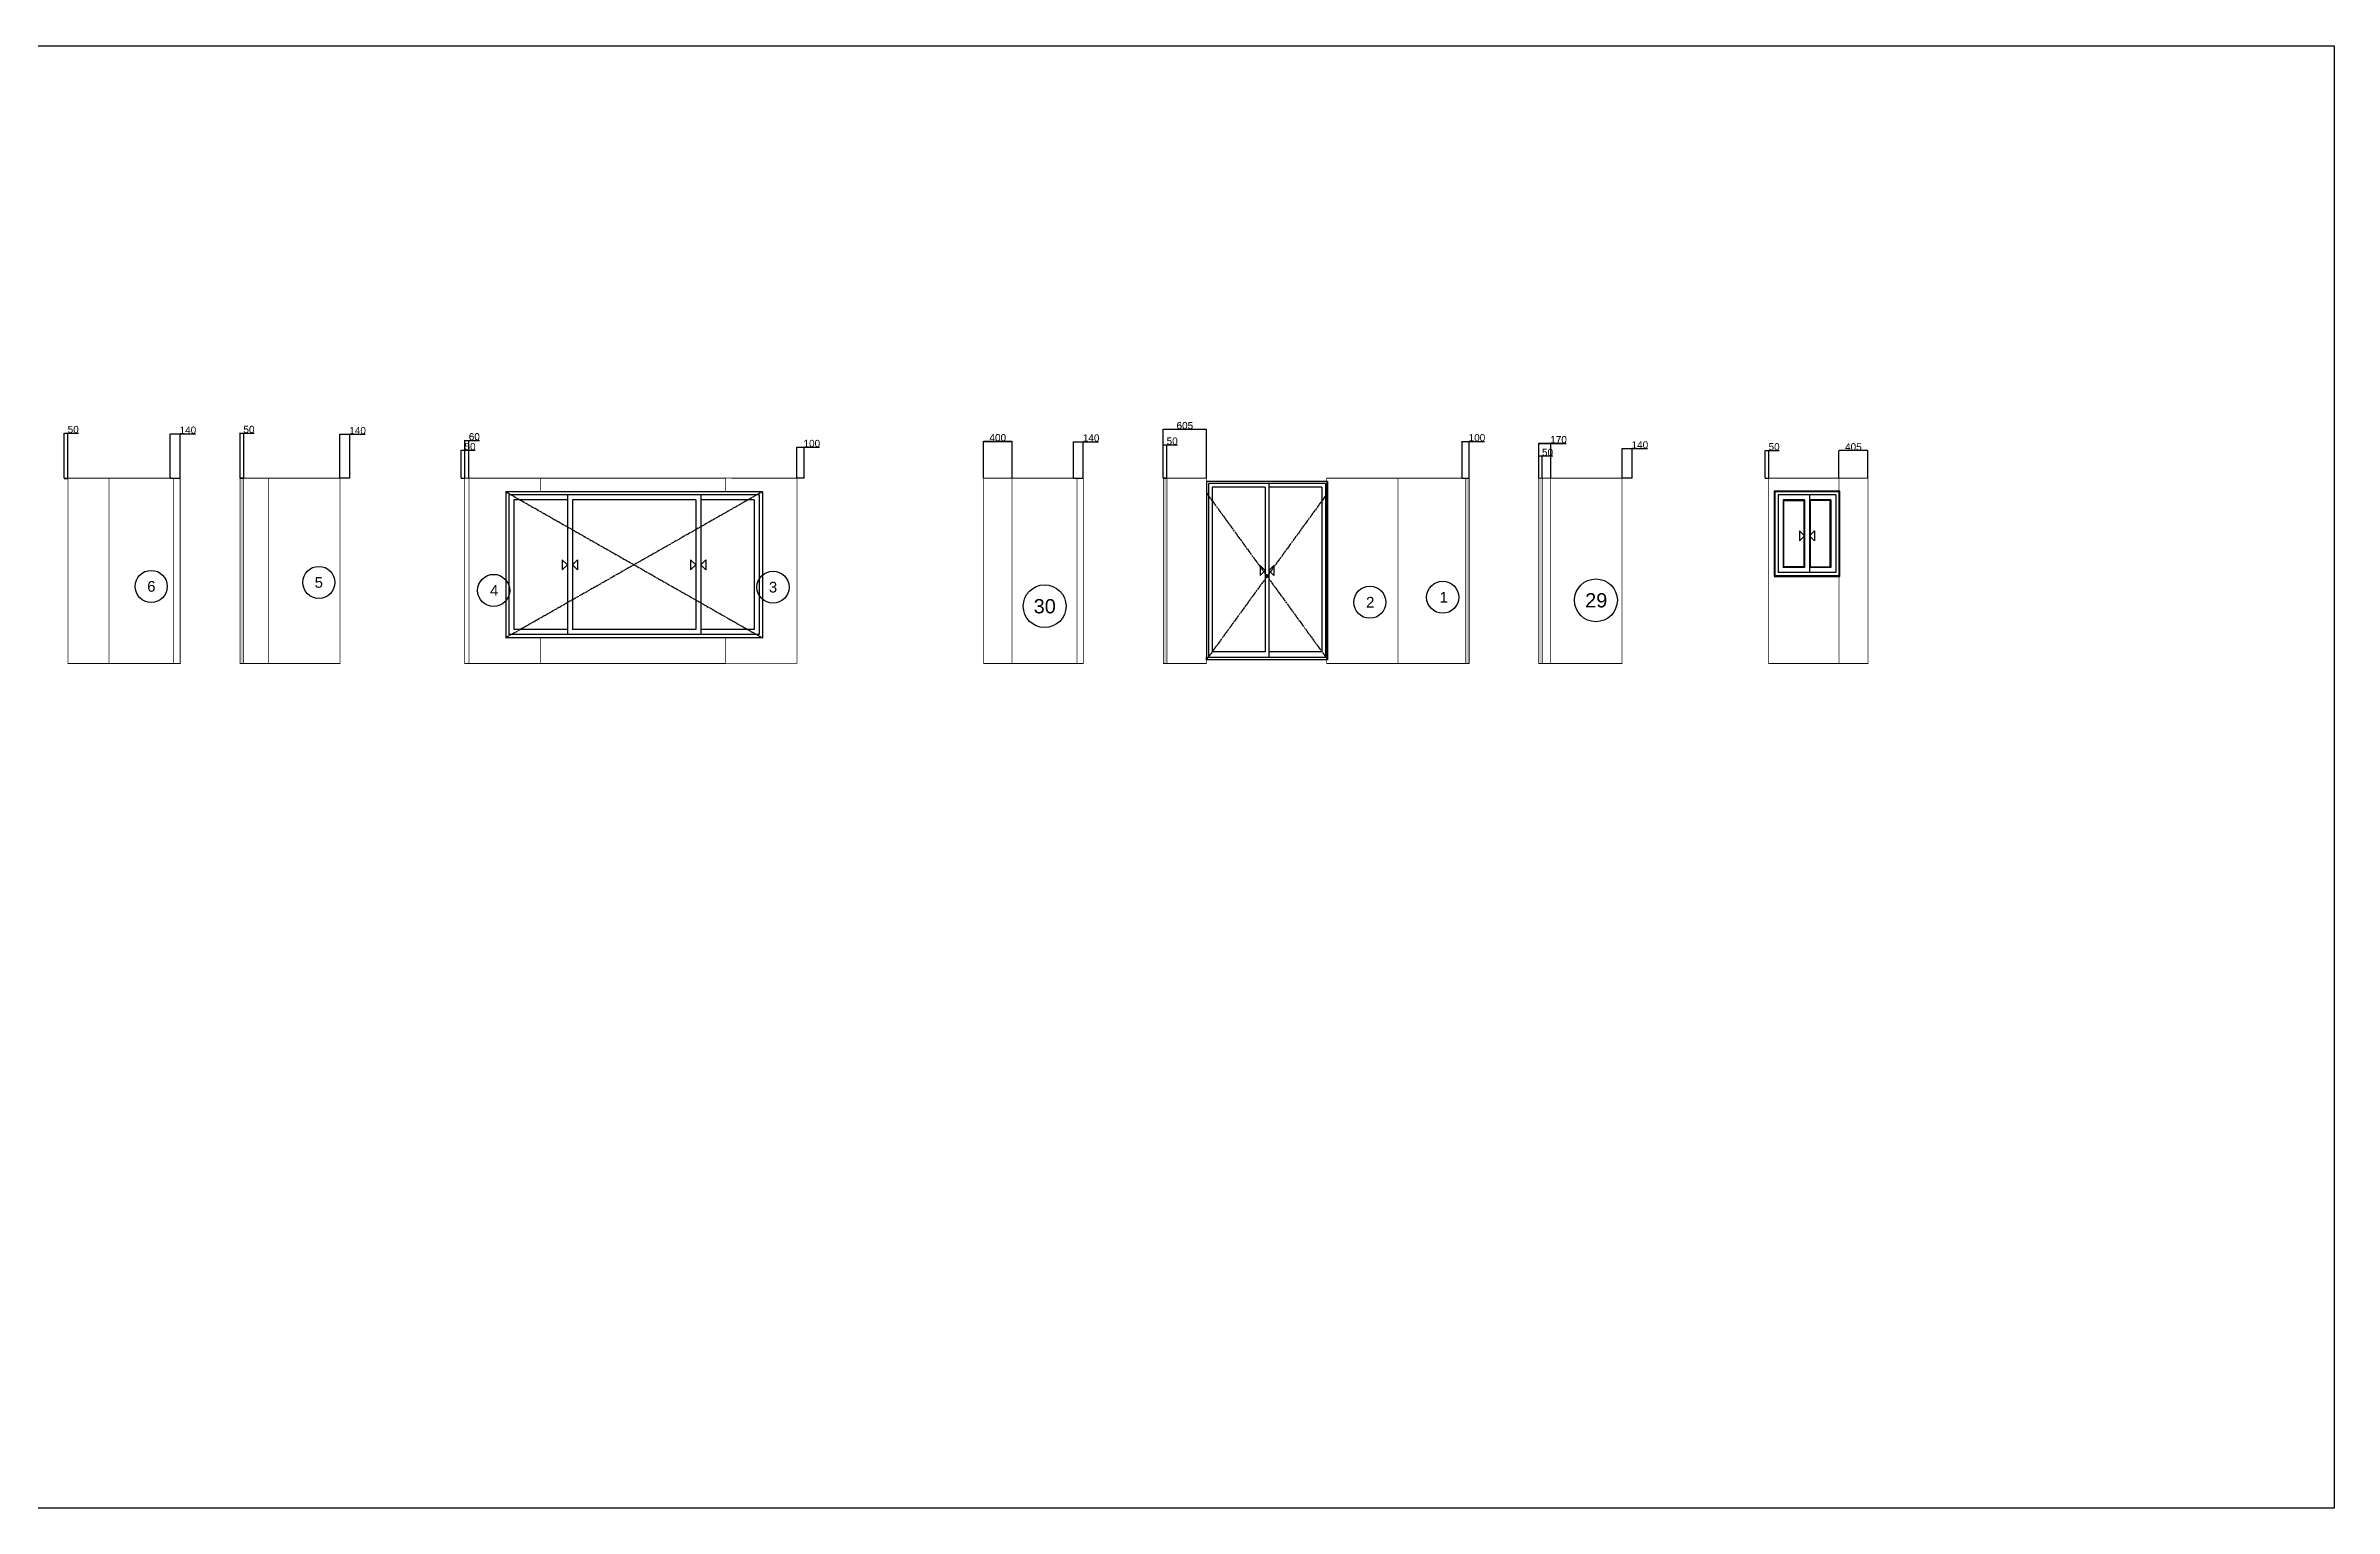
# Model space of a CAD drawing. Header units: millimetres. Extents: x 55547 to 190849, y 191990 to 326950.
# Drawn here: x 109507 to 141605, y 279763 to 300279 of the extents above; entities that cross this region are included whole.
import ezdxf
from ezdxf.enums import TextEntityAlignment as Align
from ezdxf.lldxf.tags import DXFTag

# ---------------------------------------------------------------- set-up
doc = ezdxf.new("R2010")
doc.units = ezdxf.units.MM
doc.linetypes.add('CENTER2', pattern=[1.125, 0.75, -0.125, 0.125, -0.125])
doc.linetypes.add('HID', pattern=[3, 2, -1])
doc.layers.get('Defpoints').update_dxf_attribs({"color": 144})
for name, color, linetype in [('000_50T 1pcs', 3, 'Continuous'), ('000_50T 갯수', 2, 'Continuous'), ('000_90T 2pcs', 4, 'Continuous'), ('000_90T 갯수', 2, 'Continuous'), ('000_삭제분', 4, 'Continuous'), ('AA-DWXM-WIND', 4, 'Continuous'), ('WID', 4, 'Continuous'), ('YE-E-DOOR', 4, 'Continuous'), ('YE-E-WALL-C', 2, 'Continuous')]:
    doc.layers.add(name, color=color, linetype=linetype)
doc.styles.get("Standard").update_dxf_attribs({"font": 'arial.ttf'})
tags = doc.linetypes.add('HIDDENX2', pattern=[0.75, 0.5, -0.25]).pattern_tags.tags
tags[6:7] = [DXFTag(74, 4), DXFTag(75, 0), DXFTag(340, '0'), DXFTag(46, 1.0), DXFTag(50, 0.0), DXFTag(44, 0.0), DXFTag(45, 0.0)]
tags[4:5] = [DXFTag(74, 4), DXFTag(75, 0), DXFTag(340, '0'), DXFTag(46, 1.0), DXFTag(50, 0.0), DXFTag(44, 0.0), DXFTag(45, 0.0)]
doc.dimstyles.new('ISO-25', dxfattribs={"dimtxt": 2.5, "dimasz": 2.5, "dimexe": 1.25, "dimexo": 0.625, "dimtad": 1, "dimtxsty": 'Standard', "dimcen": 2.5, "dimadec": 0, "dimazin": 0, "dimtfac": 1, "dimtmove": 0, "dimatfit": 3, "dimfxl": 1, "dimarcsym": 0})

# ---------------------------------------------------------------- blocks, each defined once
blk = doc.blocks.new('G$C89670B80')
at = {"layer": 'YE-E-DOOR', "color": 5}
for p, q in [((-1700, 2500), (0, 2500)), ((-1700, 2500), (-1700, 0)), ((0, 2500), (0, 0)), ((-1700, 0), (0, 0))]:
    blk.add_line(p, q, dxfattribs=at)
at = {"layer": 'YE-E-DOOR', "color": 8}
for p, q in [((-1670, 2470), (-30, 2470)), ((-1670, 2470), (-1670, 30)), ((-1620, 2420), (-875, 2420)), ((-1620, 2420), (-1620, 110)), ((-875, 2470), (-875, 30)), ((-825, 2420), (-80, 2420)), ((-825, 2420), (-825, 110)), ((-80, 2420), (-80, 110)), ((-30, 2470), (-30, 30)), ((-1670, 30), (-30, 30)), ((-1620, 110), (-875, 110)), ((-825, 110), (-80, 110))]:
    blk.add_line(p, q, dxfattribs=at)
for points in [[(-946, 1321), (-946, 1179), (-875, 1250)], [(-754, 1321), (-754, 1179), (-825, 1250)]]:
    blk.add_lwpolyline(points, close=True, dxfattribs=at)
blk = doc.blocks.new('G$CAFAA04F1')
at = {"layer": 'YE-E-DOOR', "color": 5}
for p, q in [((0, 2050), (3600, 2050)), ((0, 2050), (0, 0)), ((3600, 2050), (3600, 0)), ((0, 0), (3600, 0))]:
    blk.add_line(p, q, dxfattribs=at)
at = {"layer": 'YE-E-DOOR', "color": 8}
for p, q in [((45, 2005), (3555, 2005)), ((45, 2005), (45, 45)), ((115, 1935), (115, 115)), ((115, 1935), (865, 1935)), ((865, 2005), (865, 45)), ((935, 1935), (2665, 1935)), ((935, 1935), (935, 115)), ((2665, 1935), (2665, 115)), ((2735, 2005), (2735, 45)), ((2735, 1935), (3485, 1935)), ((3485, 1935), (3485, 115)), ((3555, 2005), (3555, 45)), ((45, 45), (3555, 45)), ((115, 115), (865, 115)), ((935, 115), (2665, 115)), ((2735, 115), (3485, 115))]:
    blk.add_line(p, q, dxfattribs=at)
for points in [[(794, 1096), (794, 954), (865, 1025)], [(1006, 1096), (1006, 954), (935, 1025)], [(2594, 1096), (2594, 954), (2665, 1025)], [(2806, 1096), (2806, 954), (2735, 1025)]]:
    blk.add_lwpolyline(points, close=True, dxfattribs=at)
blk = doc.blocks.new('*D579')
at = {"layer": '000_90T 2pcs', "color": 0, "lineweight": -2, "transparency": 16777216}
for p, q in [((133624, 294213), (133624, 294603)), ((133626, 294602), (133671, 294602)), ((133674, 294213), (133674, 294603)), ((133674, 294602), (133821, 294602))]:
    blk.add_line(p, q, dxfattribs=at)
at = {"layer": '000_90T 2pcs', "color": 0, "transparency": 16777216}
for points in [[(133626, 294602), (133626, 294601), (133624, 294602)], [(133671, 294602), (133671, 294601), (133674, 294602)]]:
    blk.add_solid(points, dxfattribs=at)
at = {"layer": 'Defpoints', "color": 0, "transparency": 16777216}
for p in [(133674, 294602), (133624, 294213), (133674, 294213)]:
    blk.add_point(p, dxfattribs=at)
at = {"layer": '000_90T 2pcs', "color": 0, "lineweight": 30, "transparency": 16777216, "insert": (133749, 294654), "char_height": 100, "attachment_point": 5}
blk.add_mtext('50', dxfattribs=at)
blk = doc.blocks.new('*D580')
at = {"layer": '000_50T 1pcs', "color": 0, "lineweight": -2, "transparency": 16777216}
for p, q in [((131617, 294213), (131617, 294629)), ((131619, 294627), (131754, 294627)), ((131757, 294213), (131757, 294629)), ((131757, 294627), (131972, 294627))]:
    blk.add_line(p, q, dxfattribs=at)
at = {"layer": '000_50T 1pcs', "color": 0, "transparency": 16777216}
for points in [[(131619, 294628), (131619, 294627), (131617, 294627)], [(131754, 294628), (131754, 294627), (131757, 294627)]]:
    blk.add_solid(points, dxfattribs=at)
at = {"layer": 'Defpoints', "color": 0, "transparency": 16777216}
for p in [(131757, 294627), (131617, 294213), (131757, 294213)]:
    blk.add_point(p, dxfattribs=at)
at = {"layer": '000_50T 1pcs', "color": 0, "lineweight": 30, "transparency": 16777216, "insert": (131866, 294679), "char_height": 100, "attachment_point": 5}
blk.add_mtext('140', dxfattribs=at)
blk = doc.blocks.new('*D581')
at = {"layer": '000_50T 1pcs', "color": 0, "lineweight": -2, "transparency": 16777216}
for p, q in [((130447, 294213), (130447, 294704)), ((130449, 294703), (130614, 294703)), ((130617, 294213), (130617, 294704)), ((130617, 294703), (130832, 294703))]:
    blk.add_line(p, q, dxfattribs=at)
at = {"layer": '000_50T 1pcs', "color": 0, "transparency": 16777216}
for points in [[(130449, 294704), (130449, 294703), (130447, 294703)], [(130614, 294704), (130614, 294703), (130617, 294703)]]:
    blk.add_solid(points, dxfattribs=at)
at = {"layer": 'Defpoints', "color": 0, "transparency": 16777216}
for p in [(130617, 294703), (130447, 294213), (130617, 294213)]:
    blk.add_point(p, dxfattribs=at)
at = {"layer": '000_50T 1pcs', "color": 0, "lineweight": 30, "transparency": 16777216, "insert": (130726, 294755), "char_height": 100, "attachment_point": 5}
blk.add_mtext('170', dxfattribs=at)
blk = doc.blocks.new('*D582')
at = {"layer": '000_50T 1pcs', "color": 0, "lineweight": -2, "transparency": 16777216}
for p, q in [((130447, 294214), (130447, 294525)), ((130449, 294524), (130494, 294524)), ((130497, 294213), (130497, 294525)), ((130497, 294524), (130643, 294524))]:
    blk.add_line(p, q, dxfattribs=at)
at = {"layer": '000_50T 1pcs', "color": 0, "transparency": 16777216}
for points in [[(130449, 294524), (130449, 294523), (130447, 294524)], [(130494, 294524), (130494, 294523), (130497, 294524)]]:
    blk.add_solid(points, dxfattribs=at)
at = {"layer": 'Defpoints', "color": 0, "transparency": 16777216}
for p in [(130497, 294524), (130447, 294213), (130497, 294213)]:
    blk.add_point(p, dxfattribs=at)
at = {"layer": '000_50T 1pcs', "color": 0, "lineweight": 30, "transparency": 16777216, "insert": (130571, 294575), "char_height": 100, "attachment_point": 5}
blk.add_mtext('50', dxfattribs=at)
blk = doc.blocks.new('*D583')
at = {"layer": '000_90T 2pcs', "color": 0, "lineweight": -2, "transparency": 16777216}
for p, q in [((129372, 294213), (129372, 294730)), ((129374, 294729), (129469, 294729)), ((129472, 294213), (129472, 294730)), ((129472, 294729), (129687, 294729))]:
    blk.add_line(p, q, dxfattribs=at)
at = {"layer": '000_90T 2pcs', "color": 0, "transparency": 16777216}
for points in [[(129374, 294729), (129374, 294728), (129372, 294729)], [(129469, 294729), (129469, 294728), (129472, 294729)]]:
    blk.add_solid(points, dxfattribs=at)
at = {"layer": 'Defpoints', "color": 0, "transparency": 16777216}
for p in [(129472, 294729), (129372, 294213), (129472, 294213)]:
    blk.add_point(p, dxfattribs=at)
at = {"layer": '000_90T 2pcs', "color": 0, "lineweight": 30, "transparency": 16777216, "insert": (129581, 294780), "char_height": 100, "attachment_point": 5}
blk.add_mtext('100', dxfattribs=at)
blk = doc.blocks.new('*D584')
at = {"layer": '000_90T 2pcs', "color": 0, "lineweight": -2, "transparency": 16777216}
for p, q in [((125182, 294213), (125182, 294683)), ((125184, 294681), (125229, 294681)), ((125232, 294213), (125232, 294683)), ((125232, 294681), (125379, 294681))]:
    blk.add_line(p, q, dxfattribs=at)
at = {"layer": '000_90T 2pcs', "color": 0, "transparency": 16777216}
for points in [[(125184, 294682), (125184, 294681), (125182, 294681)], [(125229, 294682), (125229, 294681), (125232, 294681)]]:
    blk.add_solid(points, dxfattribs=at)
at = {"layer": 'Defpoints', "color": 0, "transparency": 16777216}
for p in [(125232, 294681), (125182, 294213), (125232, 294213)]:
    blk.add_point(p, dxfattribs=at)
at = {"layer": '000_90T 2pcs', "color": 0, "lineweight": 30, "transparency": 16777216, "insert": (125306, 294733), "char_height": 100, "attachment_point": 5}
blk.add_mtext('50', dxfattribs=at)
blk = doc.blocks.new('*D585')
at = {"layer": '000_90T 2pcs', "color": 0, "lineweight": -2, "transparency": 16777216}
for p, q in [((125182, 294213), (125182, 294901)), ((125184, 294900), (125784, 294900)), ((125787, 294214), (125787, 294901))]:
    blk.add_line(p, q, dxfattribs=at)
at = {"layer": '000_90T 2pcs', "color": 0, "transparency": 16777216}
for points in [[(125184, 294901), (125184, 294900), (125182, 294900)], [(125784, 294901), (125784, 294900), (125787, 294900)]]:
    blk.add_solid(points, dxfattribs=at)
at = {"layer": 'Defpoints', "color": 0, "transparency": 16777216}
for p in [(125787, 294900), (125182, 294213), (125787, 294213, 0)]:
    blk.add_point(p, dxfattribs=at)
at = {"layer": '000_90T 2pcs', "color": 0, "lineweight": 30, "transparency": 16777216, "insert": (125484, 294952), "char_height": 100, "attachment_point": 5}
blk.add_mtext('605', dxfattribs=at)
blk = doc.blocks.new('*D586')
at = {"layer": '000_50T 1pcs', "color": 0, "lineweight": -2, "transparency": 16777216}
for p, q in [((123920, 294213), (123920, 294726)), ((123923, 294724), (124058, 294724)), ((124060, 294213), (124060, 294726)), ((124060, 294724), (124275, 294724))]:
    blk.add_line(p, q, dxfattribs=at)
at = {"layer": '000_50T 1pcs', "color": 0, "transparency": 16777216}
for points in [[(123923, 294725), (123923, 294724), (123920, 294724)], [(124058, 294725), (124058, 294724), (124060, 294724)]]:
    blk.add_solid(points, dxfattribs=at)
at = {"layer": 'Defpoints', "color": 0, "transparency": 16777216}
for p in [(124060, 294724), (123920, 294213), (124060, 294213)]:
    blk.add_point(p, dxfattribs=at)
at = {"layer": '000_50T 1pcs', "color": 0, "lineweight": 30, "transparency": 16777216, "insert": (124169, 294776), "char_height": 100, "attachment_point": 5}
blk.add_mtext('140', dxfattribs=at)
blk = doc.blocks.new('*D587')
at = {"layer": '000_50T 1pcs', "color": 0, "lineweight": -2, "transparency": 16777216}
for p, q in [((122660, 294213), (122660, 294731)), ((122663, 294730), (123058, 294730)), ((123060, 294213), (123060, 294731))]:
    blk.add_line(p, q, dxfattribs=at)
at = {"layer": '000_50T 1pcs', "color": 0, "transparency": 16777216}
for points in [[(122663, 294730), (122663, 294729), (122660, 294730)], [(123058, 294730), (123058, 294729), (123060, 294730)]]:
    blk.add_solid(points, dxfattribs=at)
at = {"layer": 'Defpoints', "color": 0, "transparency": 16777216}
for p in [(123060, 294730), (122660, 294213), (123060, 294213)]:
    blk.add_point(p, dxfattribs=at)
at = {"layer": '000_50T 1pcs', "color": 0, "lineweight": 30, "transparency": 16777216, "insert": (122860, 294781), "char_height": 100, "attachment_point": 5}
blk.add_mtext('400', dxfattribs=at)
blk = doc.blocks.new('*D588')
at = {"layer": '000_90T 2pcs', "color": 0, "lineweight": -2, "transparency": 16777216}
for p, q in [((120043, 294213), (120043, 294650)), ((120046, 294648), (120141, 294648)), ((120143, 294213), (120143, 294650)), ((120143, 294648), (120358, 294648))]:
    blk.add_line(p, q, dxfattribs=at)
at = {"layer": '000_90T 2pcs', "color": 0, "transparency": 16777216}
for points in [[(120046, 294649), (120046, 294648), (120043, 294648)], [(120141, 294649), (120141, 294648), (120143, 294648)]]:
    blk.add_solid(points, dxfattribs=at)
at = {"layer": 'Defpoints', "color": 0, "transparency": 16777216}
for p in [(120143, 294648), (120043, 294213), (120143, 294213)]:
    blk.add_point(p, dxfattribs=at)
at = {"layer": '000_90T 2pcs', "color": 0, "lineweight": 30, "transparency": 16777216, "insert": (120252, 294700), "char_height": 100, "attachment_point": 5}
blk.add_mtext('100', dxfattribs=at)
blk = doc.blocks.new('*D589')
at = {"layer": '000_90T 2pcs', "color": 0, "lineweight": -2, "transparency": 16777216}
for p, q in [((115333, 294213), (115333, 294606)), ((115336, 294604), (115381, 294604)), ((115383, 294213), (115383, 294606)), ((115383, 294604), (115530, 294604))]:
    blk.add_line(p, q, dxfattribs=at)
at = {"layer": '000_90T 2pcs', "color": 0, "transparency": 16777216}
for points in [[(115336, 294605), (115336, 294604), (115333, 294604)], [(115381, 294605), (115381, 294604), (115383, 294604)]]:
    blk.add_solid(points, dxfattribs=at)
at = {"layer": 'Defpoints', "color": 0, "transparency": 16777216}
for p in [(115383, 294604), (115333, 294213), (115383, 294213)]:
    blk.add_point(p, dxfattribs=at)
at = {"layer": '000_90T 2pcs', "color": 0, "lineweight": 30, "transparency": 16777216, "insert": (115458, 294656), "char_height": 100, "attachment_point": 5}
blk.add_mtext('50', dxfattribs=at)
blk = doc.blocks.new('*D530')
at = {"layer": '000_90T 2pcs', "color": 0, "lineweight": -2, "transparency": 16777216}
for p, q in [((115383, 294214), (115383, 294745)), ((115386, 294743), (115441, 294743)), ((115443, 294214), (115443, 294745)), ((115443, 294743), (115590, 294743))]:
    blk.add_line(p, q, dxfattribs=at)
at = {"layer": '000_90T 2pcs', "color": 0, "transparency": 16777216}
for points in [[(115386, 294744), (115386, 294743), (115383, 294743)], [(115441, 294744), (115441, 294743), (115443, 294743)]]:
    blk.add_solid(points, dxfattribs=at)
at = {"layer": 'Defpoints', "color": 0, "transparency": 16777216}
for p in [(115443, 294743), (115383, 294213), (115443, 294213)]:
    blk.add_point(p, dxfattribs=at)
at = {"layer": '000_90T 2pcs', "color": 0, "lineweight": 30, "transparency": 16777216, "insert": (115518, 294795), "char_height": 100, "attachment_point": 5}
blk.add_mtext('60', dxfattribs=at)
blk = doc.blocks.new('*D590')
at = {"layer": '000_90T 2pcs', "color": 0, "lineweight": -2, "transparency": 16777216}
for p, q in [((113633, 294213), (113633, 294831)), ((113635, 294830), (113770, 294830)), ((113773, 294213), (113773, 294831)), ((113773, 294830), (113988, 294830))]:
    blk.add_line(p, q, dxfattribs=at)
at = {"layer": '000_90T 2pcs', "color": 0, "transparency": 16777216}
for points in [[(113635, 294830), (113635, 294829), (113633, 294830)], [(113770, 294830), (113770, 294829), (113773, 294830)]]:
    blk.add_solid(points, dxfattribs=at)
at = {"layer": 'Defpoints', "color": 0, "transparency": 16777216}
for p in [(113773, 294830), (113633, 294213), (113773, 294213)]:
    blk.add_point(p, dxfattribs=at)
at = {"layer": '000_90T 2pcs', "color": 0, "lineweight": 30, "transparency": 16777216, "insert": (113881, 294881), "char_height": 100, "attachment_point": 5}
blk.add_mtext('140', dxfattribs=at)
blk = doc.blocks.new('*D591')
at = {"layer": '000_90T 2pcs', "color": 0, "lineweight": -2, "transparency": 16777216}
for p, q in [((112233, 294213), (112233, 294847)), ((112235, 294845), (112280, 294845)), ((112283, 294213), (112283, 294847)), ((112283, 294845), (112429, 294845))]:
    blk.add_line(p, q, dxfattribs=at)
at = {"layer": '000_90T 2pcs', "color": 0, "transparency": 16777216}
for points in [[(112235, 294846), (112235, 294845), (112233, 294845)], [(112280, 294846), (112280, 294845), (112283, 294845)]]:
    blk.add_solid(points, dxfattribs=at)
at = {"layer": 'Defpoints', "color": 0, "transparency": 16777216}
for p in [(112283, 294845), (112233, 294213), (112283, 294213)]:
    blk.add_point(p, dxfattribs=at)
at = {"layer": '000_90T 2pcs', "color": 0, "lineweight": 30, "transparency": 16777216, "insert": (112357, 294897), "char_height": 100, "attachment_point": 5}
blk.add_mtext('50', dxfattribs=at)
blk = doc.blocks.new('*D592')
at = {"layer": '000_90T 2pcs', "color": 0, "lineweight": -2, "transparency": 16777216}
for p, q in [((111252, 294213), (111252, 294836)), ((111255, 294835), (111390, 294835)), ((111392, 294213), (111392, 294836)), ((111392, 294835), (111607, 294835))]:
    blk.add_line(p, q, dxfattribs=at)
at = {"layer": '000_90T 2pcs', "color": 0, "transparency": 16777216}
for points in [[(111255, 294835), (111255, 294835), (111252, 294835)], [(111390, 294835), (111390, 294835), (111392, 294835)]]:
    blk.add_solid(points, dxfattribs=at)
at = {"layer": 'Defpoints', "color": 0, "transparency": 16777216}
for p in [(111392, 294835), (111252, 294213), (111392, 294213)]:
    blk.add_point(p, dxfattribs=at)
at = {"layer": '000_90T 2pcs', "color": 0, "lineweight": 30, "transparency": 16777216, "insert": (111501, 294887), "char_height": 100, "attachment_point": 5}
blk.add_mtext('140', dxfattribs=at)
blk = doc.blocks.new('*D593')
at = {"layer": '000_90T 2pcs', "color": 0, "lineweight": -2, "transparency": 16777216}
for p, q in [((109767, 294213), (109767, 294846)), ((109770, 294845), (109815, 294845)), ((109817, 294213), (109817, 294846)), ((109817, 294845), (109964, 294845))]:
    blk.add_line(p, q, dxfattribs=at)
at = {"layer": '000_90T 2pcs', "color": 0, "transparency": 16777216}
for points in [[(109770, 294845), (109770, 294844), (109767, 294845)], [(109815, 294845), (109815, 294844), (109817, 294845)]]:
    blk.add_solid(points, dxfattribs=at)
at = {"layer": 'Defpoints', "color": 0, "transparency": 16777216}
for p in [(109817, 294845), (109767, 294213), (109817, 294213)]:
    blk.add_point(p, dxfattribs=at)
at = {"layer": '000_90T 2pcs', "color": 0, "lineweight": 30, "transparency": 16777216, "insert": (109892, 294896), "char_height": 100, "attachment_point": 5}
blk.add_mtext('50', dxfattribs=at)
blk = doc.blocks.new('*D608')
at = {"layer": '000_90T 2pcs', "color": 0, "lineweight": -2, "transparency": 16777216}
for p, q in [((134659, 294213), (134659, 294603)), ((135061, 294602), (134661, 294602)), ((135064, 294213), (135064, 294603))]:
    blk.add_line(p, q, dxfattribs=at)
at = {"layer": '000_90T 2pcs', "color": 0, "transparency": 16777216}
for points in [[(134661, 294602), (134661, 294601), (134659, 294602)], [(135061, 294602), (135061, 294601), (135064, 294602)]]:
    blk.add_solid(points, dxfattribs=at)
at = {"layer": 'Defpoints', "color": 0, "transparency": 16777216}
for p in [(134659, 294602), (134659, 294213), (135064, 294213)]:
    blk.add_point(p, dxfattribs=at)
at = {"layer": '000_90T 2pcs', "color": 0, "lineweight": 30, "transparency": 16777216, "insert": (134861, 294653), "char_height": 100, "attachment_point": 5}
blk.add_mtext('405', dxfattribs=at)
blk = doc.blocks.new('*D626')
at = {"layer": '000_삭제분', "color": 0, "lineweight": -2, "transparency": 16777216}
for p, q in [((130447, 294211), (130447, 294702)), ((130449, 294701), (130614, 294701)), ((130617, 294211), (130617, 294702)), ((130617, 294701), (130832, 294701))]:
    blk.add_line(p, q, dxfattribs=at)
at = {"layer": '000_삭제분', "color": 0, "transparency": 16777216}
for points in [[(130449, 294701), (130449, 294700), (130447, 294701)], [(130614, 294701), (130614, 294700), (130617, 294701)]]:
    blk.add_solid(points, dxfattribs=at)
at = {"layer": 'Defpoints', "color": 0, "transparency": 16777216}
for p in [(130617, 294701), (130447, 294210), (130617, 294210)]:
    blk.add_point(p, dxfattribs=at)
at = {"layer": '000_삭제분', "color": 0, "lineweight": 30, "transparency": 16777216, "insert": (130726, 294752), "char_height": 100, "attachment_point": 5}
blk.add_mtext('170', dxfattribs=at)
blk = doc.blocks.new('*D627')
at = {"layer": '000_삭제분', "color": 0, "lineweight": -2, "transparency": 16777216}
for p, q in [((125182, 294211), (125182, 294899)), ((125184, 294898), (125784, 294898)), ((125787, 294211), (125787, 294899))]:
    blk.add_line(p, q, dxfattribs=at)
at = {"layer": '000_삭제분', "color": 0, "transparency": 16777216}
for points in [[(125184, 294898), (125184, 294897), (125182, 294898)], [(125784, 294898), (125784, 294897), (125787, 294898)]]:
    blk.add_solid(points, dxfattribs=at)
at = {"layer": 'Defpoints', "color": 0, "transparency": 16777216}
for p in [(125787, 294898), (125182, 294210), (125787, 294211, 0)]:
    blk.add_point(p, dxfattribs=at)
at = {"layer": '000_삭제분', "color": 0, "lineweight": 30, "transparency": 16777216, "insert": (125484, 294949), "char_height": 100, "attachment_point": 5}
blk.add_mtext('605', dxfattribs=at)
blk = doc.blocks.new('*D628')
at = {"layer": '000_삭제분', "color": 0, "lineweight": -2, "transparency": 16777216}
for p, q in [((122660, 294211), (122660, 294728)), ((122663, 294727), (123058, 294727)), ((123060, 294211), (123060, 294728))]:
    blk.add_line(p, q, dxfattribs=at)
at = {"layer": '000_삭제분', "color": 0, "transparency": 16777216}
for points in [[(122663, 294728), (122663, 294727), (122660, 294727)], [(123058, 294728), (123058, 294727), (123060, 294727)]]:
    blk.add_solid(points, dxfattribs=at)
at = {"layer": 'Defpoints', "color": 0, "transparency": 16777216}
for p in [(123060, 294727), (122660, 294210), (123060, 294210)]:
    blk.add_point(p, dxfattribs=at)
at = {"layer": '000_삭제분', "color": 0, "lineweight": 30, "transparency": 16777216, "insert": (122860, 294779), "char_height": 100, "attachment_point": 5}
blk.add_mtext('400', dxfattribs=at)
blk = doc.blocks.new('*D540')
at = {"layer": '000_삭제분', "color": 0, "lineweight": -2, "transparency": 16777216}
for p, q in [((115383, 294211), (115383, 294742)), ((115386, 294741), (115441, 294741)), ((115443, 294211), (115443, 294742)), ((115443, 294741), (115590, 294741))]:
    blk.add_line(p, q, dxfattribs=at)
at = {"layer": '000_삭제분', "color": 0, "transparency": 16777216}
for points in [[(115386, 294741), (115386, 294740), (115383, 294741)], [(115441, 294741), (115441, 294740), (115443, 294741)]]:
    blk.add_solid(points, dxfattribs=at)
at = {"layer": 'Defpoints', "color": 0, "transparency": 16777216}
for p in [(115443, 294741), (115383, 294211), (115443, 294211)]:
    blk.add_point(p, dxfattribs=at)
at = {"layer": '000_삭제분', "color": 0, "lineweight": 30, "transparency": 16777216, "insert": (115518, 294792), "char_height": 100, "attachment_point": 5}
blk.add_mtext('60', dxfattribs=at)
blk = doc.blocks.new('*D629')
at = {"layer": '000_삭제분', "color": 0, "lineweight": -2, "transparency": 16777216}
for p, q in [((112233, 294211), (112233, 294844)), ((112235, 294843), (112280, 294843)), ((112283, 294211), (112283, 294844)), ((112283, 294843), (112429, 294843))]:
    blk.add_line(p, q, dxfattribs=at)
at = {"layer": '000_삭제분', "color": 0, "transparency": 16777216}
for points in [[(112235, 294843), (112235, 294843), (112233, 294843)], [(112280, 294843), (112280, 294843), (112283, 294843)]]:
    blk.add_solid(points, dxfattribs=at)
at = {"layer": 'Defpoints', "color": 0, "transparency": 16777216}
for p in [(112283, 294843), (112233, 294210), (112283, 294210)]:
    blk.add_point(p, dxfattribs=at)
at = {"layer": '000_삭제분', "color": 0, "lineweight": 30, "transparency": 16777216, "insert": (112357, 294895), "char_height": 100, "attachment_point": 5}
blk.add_mtext('50', dxfattribs=at)
blk = doc.blocks.new('*D631')
at = {"layer": '000_삭제분', "color": 0, "lineweight": -2, "transparency": 16777216}
for p, q in [((134659, 294211), (134659, 294600)), ((135061, 294599), (134661, 294599)), ((135064, 294211), (135064, 294600))]:
    blk.add_line(p, q, dxfattribs=at)
at = {"layer": '000_삭제분', "color": 0, "transparency": 16777216}
for points in [[(134661, 294600), (134661, 294599), (134659, 294599)], [(135061, 294600), (135061, 294599), (135064, 294599)]]:
    blk.add_solid(points, dxfattribs=at)
at = {"layer": 'Defpoints', "color": 0, "transparency": 16777216}
for p in [(134659, 294599), (134659, 294210), (135064, 294210)]:
    blk.add_point(p, dxfattribs=at)
at = {"layer": '000_삭제분', "color": 0, "lineweight": 30, "transparency": 16777216, "insert": (134861, 294651), "char_height": 100, "attachment_point": 5}
blk.add_mtext('405', dxfattribs=at)

msp = doc.modelspace()

# ---------------------------------------------------------------- hatches: boundary and pattern name
at = {"layer": '000_50T 1pcs', "transparency": 33554687}
h = msp.add_hatch(dxfattribs=at)
h.set_pattern_fill('HOUND', color=1)
h.set_pattern_definition([(0, (-211235.5972, 98724.4668), (6.35, 1.5875), [25.4, -12.7]), (90, (-211235.5972, 98724.4668), (-1.5875, -6.35), [25.4, -12.7])])
h.paths.add_polyline_path([(112232.604, 294212.666), (112282.604, 294212.666), (112282.604, 291612.041), (112232.604, 291612.041)])
h = msp.add_hatch(dxfattribs=at)
h.set_pattern_fill('HOUND', color=1)
h.set_pattern_definition([(0, (-224184.8938, 98725.0918), (6.35, 1.5875), [25.4, -12.7]), (90, (-224184.8938, 98725.0918), (-1.5875, -6.35), [25.4, -12.7])])
h.paths.add_polyline_path([(125181.901, 294213.291), (125231.901, 294213.291), (125231.901, 291612.666), (125181.901, 291612.666)])
h = msp.add_hatch(dxfattribs=at)
h.set_pattern_fill('HOUND', color=1)
h.set_pattern_definition([(0, (-228424.8938, 98724.4668), (6.35, 1.5875), [25.4, -12.7]), (90, (-228424.8938, 98724.4668), (-1.5875, -6.35), [25.4, -12.7])])
h.paths.add_polyline_path([(129421.901, 294212.666), (129471.901, 294212.666), (129471.901, 291612.041), (129421.901, 291612.041)])
h = msp.add_hatch(dxfattribs=at)
h.set_pattern_fill('HOUND', color=1)
h.set_pattern_definition([(0, (-229449.7982, 98724.4668), (6.35, 1.5875), [25.4, -12.7]), (90, (-229449.7982, 98724.4668), (-1.5875, -6.35), [25.4, -12.7])])
h.paths.add_polyline_path([(130446.805, 294212.666), (130496.805, 294212.666), (130496.805, 291612.041), (130446.805, 291612.041)])

# ---------------------------------------------------------------- linework, layer by layer
msp.add_lwpolyline([(55546.931, 300278.92), (141605.298, 300278.92), (141605.298, 279762.542), (55546.931, 279762.542)], close=True)
at = {"layer": '000_50T 1pcs', "color": 1, "const_width": 10}
for points in [[(112232.604, 294212.666), (112282.604, 294212.666), (112282.604, 291612.041), (112232.604, 291612.041)], [(129421.901, 294212.666), (129471.901, 294212.666), (129471.901, 291612.041), (129421.901, 291612.041)], [(130446.805, 294212.666), (130496.805, 294212.666), (130496.805, 291612.041), (130446.805, 291612.041)]]:
    msp.add_lwpolyline(points, close=True, dxfattribs=at)
at = {"layer": '000_50T 1pcs', "lineweight": 30, "const_width": 10}
for points in [[(122660.362, 294212.666), (123060.362, 294212.666), (123060.362, 291612.666), (122660.362, 291612.666)], [(130496.805, 294212.666), (130446.805, 294212.666), (130446.805, 291612.666), (130616.805, 291612.666), (130616.805, 294212.666)]]:
    msp.add_lwpolyline(points, close=True, dxfattribs=at)
at = {"layer": '000_50T 1pcs', "const_width": 10}
for points in [[(124060.362, 294212.666), (124060.362, 291612.666), (123060.362, 291612.666), (123060.362, 294212.666)], [(131616.805, 294212.666), (131616.805, 291612.666), (130616.805, 291612.666), (130616.805, 294212.666)]]:
    msp.add_lwpolyline(points, close=True, dxfattribs=at)
at = {"layer": '000_50T 1pcs', "lineweight": 30}
for points in [[(123920.362, 294212.666), (124060.362, 294212.666)], [(131756.805, 294212.666), (131616.805, 294212.666)]]:
    msp.add_lwpolyline(points, dxfattribs=at)
at = {"layer": '000_50T 1pcs', "color": 1, "const_width": 10, "elevation": 0}
msp.add_lwpolyline([(125181.901, 294213.291), (125231.901, 294213.291), (125231.901, 291612.666), (125181.901, 291612.666)], close=True, dxfattribs=at)
at = {"layer": '000_50T 갯수', "color": 2, "lineweight": 30}
for centre in [(131250.016, 292499.442), (123517.142, 292416.597)]:
    msp.add_circle(centre, 300, dxfattribs=at)
at = {"layer": '000_90T 2pcs', "lineweight": 30}
for points in [[(109767.211, 294212.666), (109817.211, 294212.666)], [(111252.211, 294212.666), (111392.211, 294212.666)], [(112282.604, 294212.666), (112232.604, 294212.666)], [(113772.604, 294212.666), (113632.604, 294212.666)], [(115333.177, 294212.666), (115383.177, 294212.666)], [(120143.177, 294212.666), (120043.177, 294212.666)], [(125231.901, 294212.666), (125181.901, 294212.666)], [(129371.901, 294212.666), (129471.901, 294212.666)], [(133623.955, 294212.666), (133673.955, 294212.666)]]:
    msp.add_lwpolyline(points, dxfattribs=at)
at = {"layer": '000_90T 2pcs', "lineweight": 30, "const_width": 10}
for points in [[(109817.211, 294212.666), (110392.211, 294212.666), (110392.211, 291612.666), (109817.211, 291612.666)], [(112232.604, 294212.666), (112632.604, 294212.666), (112632.604, 291612.666), (112232.604, 291612.666)], [(115383.177, 294212.666), (115443.177, 294212.666), (115443.177, 291613.291), (115383.177, 291613.291)], [(116443.177, 294212.666), (116443.177, 294022.666), (115958.177, 294022.666), (115958.177, 291972.666), (116443.177, 291972.666), (116443.177, 291612.666), (115443.177, 291613.291), (115443.177, 294212.666)], [(119043.177, 294213.291), (119043.177, 294022.666), (119558.177, 294022.666), (119558.177, 291972.666), (119043.177, 291972.666), (119043.177, 291613.291), (120043.177, 291613.291), (120043.177, 294212.666)], [(134658.955, 294022.666), (134658.955, 294212.666), (133673.955, 294212.666), (133673.955, 291612.666), (134658.955, 291612.666), (134658.955, 292842.666), (134658.955, 292842.666), (133758.955, 292842.666), (133758.955, 294022.666)], [(134658.955, 294212.666), (135063.955, 294212.666), (135063.955, 291612.666), (134658.955, 291612.666)], [(119043.177, 291972.666), (116443.177, 291972.666), (116443.177, 291612.666), (119043.177, 291613.291)]]:
    msp.add_lwpolyline(points, close=True, dxfattribs=at)
at = {"layer": '000_90T 2pcs', "const_width": 10}
for points in [[(111392.211, 294212.666), (111392.211, 291612.666), (110392.211, 291612.666), (110392.211, 294212.666)], [(113632.604, 294212.666), (113632.604, 291612.666), (112632.604, 291612.666), (112632.604, 294212.666)], [(128471.901, 294212.666), (128471.901, 291612.666), (127471.901, 291612.666), (127471.901, 294212.666)], [(129471.901, 294212.666), (129471.901, 291612.666), (128471.901, 291612.666), (128471.901, 294212.666)]]:
    msp.add_lwpolyline(points, close=True, dxfattribs=at)
at = {"layer": '000_90T 2pcs', "color": 1, "lineweight": 30, "const_width": 10}
for points in [[(111392.211, 294213.291), (111302.211, 294213.291), (111302.211, 291613.291), (111392.211, 291613.291)], [(124060.362, 294213.291), (123970.362, 294213.291), (123970.362, 291613.291), (124060.362, 291613.291)]]:
    msp.add_lwpolyline(points, close=True, dxfattribs=at)
at = {"layer": '000_90T 2pcs', "lineweight": 30, "const_width": 10}
for points in [[(119043.177, 294212.666), (116443.177, 294212.666), (116443.177, 294022.666), (119043.177, 294022.666), (119043.177, 294213.291)], [(134658.955, 294022.666), (134658.955, 294212.666), (133673.955, 294212.666), (133673.955, 291612.666)]]:
    msp.add_lwpolyline(points, dxfattribs=at)
at = {"layer": '000_90T 2pcs', "lineweight": 30, "const_width": 10, "elevation": 0}
msp.add_lwpolyline([(125786.901, 291666.635), (125786.901, 291612.666), (125231.901, 291612.666), (125181.901, 291612.666), (125181.901, 294213.291), (125786.901, 294213.291)], close=True, dxfattribs=at)
at = {"layer": '000_90T 갯수', "color": 2, "lineweight": 30}
for centre in [(110986.393, 292694.798), (113337.406, 292750.775), (115789.177, 292638.822), (119707.532, 292683.603), (129100.389, 292542.262), (128078.818, 292472.292)]:
    msp.add_circle(centre, 225, dxfattribs=at)
at = {"layer": '000_삭제분', "color": 1, "lineweight": 30, "elevation": 0}
for points in [[(109767.211, 294210.166), (109817.211, 294210.166)], [(112282.604, 294210.166), (112232.604, 294210.166)], [(125231.901, 294210.166), (125181.901, 294210.166)]]:
    msp.add_lwpolyline(points, dxfattribs=at)
at = {"layer": '000_삭제분', "color": 1, "lineweight": 30, "const_width": 10, "elevation": 0}
for points in [[(109817.211, 294210.166), (110392.211, 294210.166), (110392.211, 291610.166), (109817.211, 291610.166)], [(112232.604, 294210.166), (112632.604, 294210.166), (112632.604, 291610.166), (112232.604, 291610.166)], [(115383.177, 294210.166), (115443.177, 294210.166), (115443.177, 291610.791), (115383.177, 291610.791)], [(122660.362, 294210.166), (123060.362, 294210.166), (123060.362, 291610.166), (122660.362, 291610.166)], [(125786.901, 291664.135), (125786.901, 291610.166), (125231.901, 291610.166), (125181.901, 291610.166), (125181.901, 294210.791), (125786.901, 294210.791)], [(130496.805, 294210.166), (130446.805, 294210.166), (130446.805, 291610.166), (130616.805, 291610.166), (130616.805, 294210.166)], [(134658.955, 294020.166), (134658.955, 294210.166), (133673.955, 294210.166), (133673.955, 291610.166), (134658.955, 291610.166), (134658.955, 292840.166), (134658.955, 292840.166), (133758.955, 292840.166), (133758.955, 294020.166)], [(134658.955, 294210.166), (135063.955, 294210.166), (135063.955, 291610.166), (134658.955, 291610.166)], [(119043.177, 291970.166), (116443.177, 291970.166), (116443.177, 291610.166), (119043.177, 291610.791)]]:
    msp.add_lwpolyline(points, close=True, dxfattribs=at)
for points in [[(119043.177, 294210.166), (116443.177, 294210.166), (116443.177, 294020.166), (119043.177, 294020.166), (119043.177, 294210.791)], [(134658.955, 294020.166), (134658.955, 294210.166), (133673.955, 294210.166), (133673.955, 291610.166)]]:
    msp.add_lwpolyline(points, dxfattribs=at)
at = {"layer": 'AA-DWXM-WIND'}
for p, q in [((134658.955, 294022.666), (133758.955, 294022.666)), ((133758.955, 294022.666), (133758.955, 292842.666)), ((134658.955, 294022.666), (134658.955, 292842.666)), ((134613.955, 293977.666), (133803.955, 293977.666)), ((133803.955, 293977.666), (133803.955, 292887.666)), ((134173.955, 293907.666), (133873.955, 293907.666)), ((133873.955, 293907.666), (133873.955, 292957.666)), ((134173.955, 293907.666), (134173.955, 292957.666)), ((134243.955, 293977.666), (134243.955, 292887.666)), ((134543.955, 293907.666), (134243.955, 293907.666)), ((134543.955, 293907.666), (134543.955, 292957.666)), ((134613.955, 293977.666), (134613.955, 292887.666)), ((134658.955, 292842.666), (133758.955, 292842.666)), ((134613.955, 292887.666), (133803.955, 292887.666)), ((134173.955, 292957.666), (133873.955, 292957.666)), ((134543.955, 292957.666), (134243.955, 292957.666))]:
    msp.add_line(p, q, dxfattribs=at)
at = {"layer": 'AA-DWXM-WIND', "color": 7, "linetype": 'HID'}
msp.add_lwpolyline([(134668.955, 294032.666), (133748.955, 294032.666), (133748.955, 292832.666), (134668.955, 292832.666)], close=True, dxfattribs=at)
at = {"layer": 'AA-DWXM-WIND', "color": 8, "linetype": 'Continuous'}
for points in [[(134163.955, 292967.666), (133883.955, 292967.666), (133883.955, 293897.666), (134163.955, 293897.666)], [(134533.955, 293897.666), (134253.955, 293897.666), (134253.955, 292967.666), (134533.955, 292967.666)]]:
    msp.add_lwpolyline(points, close=True, dxfattribs=at)
at = {"layer": 'WID', "color": 7}
for points in [[(134103.244, 293473.377), (134103.244, 293331.955), (134173.955, 293402.666)], [(134314.665, 293473.377), (134314.665, 293331.955), (134243.955, 293402.666)]]:
    msp.add_lwpolyline(points, close=True, dxfattribs=at)
at = {"layer": 'YE-E-DOOR', "color": 1, "linetype": 'CENTER2', "ltscale": 40}
for points in [[(119558.177, 294022.666), (115958.177, 291972.666)], [(115958.177, 294022.666), (119558.177, 291972.666)]]:
    msp.add_lwpolyline(points, dxfattribs=at)
at = {"layer": 'YE-E-DOOR', "color": 1, "linetype": 'CENTER2', "ltscale": 30, "elevation": 0}
for points in [[(127486.901, 294006.635), (125786.901, 291666.635)], [(125786.901, 294006.635), (127486.901, 291666.635)]]:
    msp.add_lwpolyline(points, dxfattribs=at)
at = {"layer": 'YE-E-WALL-C', "color": 251, "linetype": 'HIDDENX2', "elevation": 0}
msp.add_lwpolyline([(127486.901, 291706.635), (127486.901, 291666.635), (125786.901, 291666.635), (125786.901, 291706.635)], dxfattribs=at)

# ---------------------------------------------------------------- block references
at = {"layer": 'YE-E-DOOR', "xscale": -1}
msp.add_blockref('G$CAFAA04F1', (119558.177, 291972.666), dxfattribs=at)
at = {"layer": 'YE-E-DOOR', "color": 8, "xscale": -1}
msp.add_blockref('G$C89670B80', (125786.901, 291666.635, 0), dxfattribs=at)

# ---------------------------------------------------------------- texts
at = {"layer": '000_50T 갯수', "color": 2, "lineweight": 30}
for s, p in [('30', (123518.779, 292416.597)), ('29', (131254.109, 292499.442))]:
    msp.add_text(s, height=200, dxfattribs=at).set_placement(p, align=Align.MIDDLE_CENTER)
at = {"layer": '000_90T 갯수', "color": 2, "lineweight": 30}
for s, p in [('6', (110988.133, 292694.798)), ('5', (113337.099, 292750.775)), ('3', (119708.248, 292683.603)), ('4', (115796.646, 292638.822)), ('2', (128083.729, 292472.292)), ('1', (129116.044, 292542.262))]:
    msp.add_text(s, height=150, dxfattribs=at).set_placement(p, align=Align.MIDDLE_CENTER)

# ---------------------------------------------------------------- dimensions: what is measured, and where the dimension line sits
at = {"layer": '000_50T 1pcs', "lineweight": 30}
for base, p1, p2, picture, middle in [((123060.362, 294729.747), (122660.362, 294212.666), (123060.362, 294212.666), '*D587', (122860.362, 294781.429)), ((124060.362, 294724.392), (123920.362, 294212.666), (124060.362, 294212.666), '*D586', (124169.081, 294776.074)), ((130616.805, 294703.17), (130446.805, 294212.666), (130616.805, 294212.666), '*D581', (130725.524, 294754.852)), ((131756.805, 294627.36), (131616.805, 294212.666), (131756.805, 294212.666), '*D580', (131865.524, 294679.043)), ((130496.805, 294523.792), (130446.805, 294213.291), (130496.805, 294212.666), '*D582', (130571.383, 294575.474))]:
    dim = msp.add_linear_dim(base=base, p1=p1, p2=p2, angle=180, dimstyle='ISO-25', override={"dimtxt": 100}, dxfattribs=at)
    dim.commit()
    dim.dimension.update_dxf_attribs({"geometry": picture, "text_midpoint": middle})
at = {"layer": '000_90T 2pcs', "lineweight": 30}
for base, p1, p2, picture, middle in [((125786.901, 294900.14), (125181.901, 294212.666), (125786.901, 294213.291, 0), '*D585', (125484.401, 294951.822)), ((109817.211, 294844.541), (109767.211, 294212.666), (109817.211, 294212.666), '*D593', (109891.789, 294896.223)), ((111392.211, 294835.036), (111252.211, 294212.666), (111392.211, 294212.666), '*D592', (111500.929, 294886.718)), ((112282.604, 294845.458), (112232.604, 294212.666), (112282.604, 294212.666), '*D591', (112357.182, 294897.14)), ((113772.604, 294829.56), (113632.604, 294212.666), (113772.604, 294212.666), '*D590', (113881.323, 294881.242)), ((115383.177, 294604.423), (115333.177, 294212.666), (115383.177, 294212.666), '*D589', (115457.755, 294656.105)), ((115443.177, 294743.273), (115383.177, 294213.291), (115443.177, 294213.291), '*D530', (115518.028, 294794.955)), ((120143.177, 294648.407), (120043.177, 294212.666), (120143.177, 294212.666), '*D588', (120251.896, 294700.089)), ((125231.901, 294681.407), (125181.901, 294212.666), (125231.901, 294212.666), '*D584', (125306.479, 294733.09)), ((129471.901, 294728.796), (129371.901, 294212.666), (129471.901, 294212.666), '*D583', (129580.619, 294780.478)), ((133673.955, 294601.818), (133623.955, 294212.666), (133673.955, 294212.666), '*D579', (133748.533, 294653.5)), ((134658.955, 294601.621), (135063.955, 294212.666), (134658.955, 294212.666), '*D608', (134861.455, 294653.303))]:
    dim = msp.add_linear_dim(base=base, p1=p1, p2=p2, angle=180, dimstyle='ISO-25', override={"dimtxt": 100}, dxfattribs=at)
    dim.commit()
    dim.dimension.update_dxf_attribs({"geometry": picture, "text_midpoint": middle})
at = {"layer": '000_삭제분', "color": 1, "lineweight": 30}
for base, p1, p2, picture, middle in [((125786.901, 294897.64, 0), (125181.901, 294210.166, 0), (125786.901, 294210.791, 0), '*D627', (125484.401, 294949.322, 0)), ((112282.604, 294842.958, 0), (112232.604, 294210.166, 0), (112282.604, 294210.166, 0), '*D629', (112357.182, 294894.64, 0)), ((115443.177, 294740.773, 0), (115383.177, 294210.791, 0), (115443.177, 294210.791, 0), '*D540', (115518.028, 294792.455, 0)), ((123060.362, 294727.247, 0), (122660.362, 294210.166, 0), (123060.362, 294210.166, 0), '*D628', (122860.362, 294778.929, 0)), ((130616.805, 294700.67, 0), (130446.805, 294210.166, 0), (130616.805, 294210.166, 0), '*D626', (130725.524, 294752.352, 0)), ((134658.955, 294599.121, 0), (135063.955, 294210.166, 0), (134658.955, 294210.166, 0), '*D631', (134861.455, 294650.803, 0))]:
    dim = msp.add_linear_dim(base=base, p1=p1, p2=p2, angle=180, dimstyle='ISO-25', override={"dimtxt": 100}, dxfattribs=at)
    dim.commit()
    dim.dimension.update_dxf_attribs({"geometry": picture, "text_midpoint": middle})

doc.saveas('drawing.dxf')
